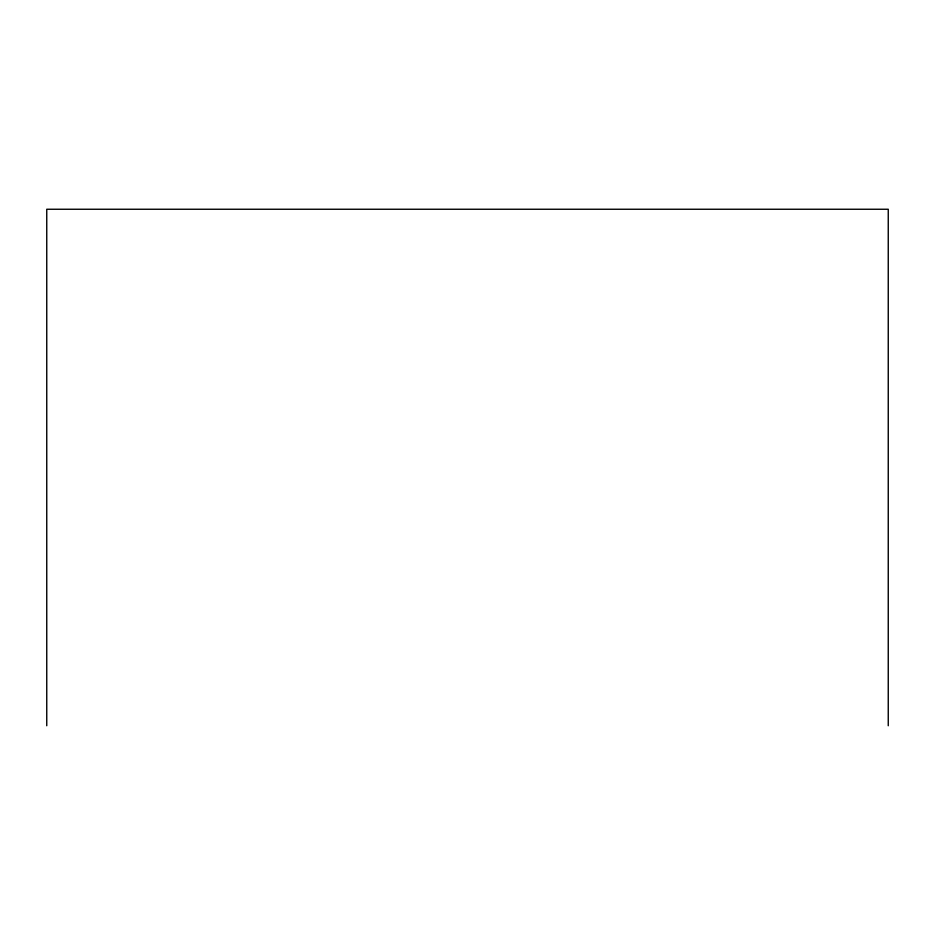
<?xml version="1.0" encoding="UTF-8"?>
<svg xmlns="http://www.w3.org/2000/svg" width="935" height="935" viewBox="0 0 935 935"><rect width="100%" height="100%" fill="white"/><g stroke="black" fill="none" stroke-linecap="round" stroke-linejoin="round"><path stroke-width="1.4" d="M888.25 725.747L888.25 209.253L46.75 209.253L46.75 725.747"/></g></svg>
